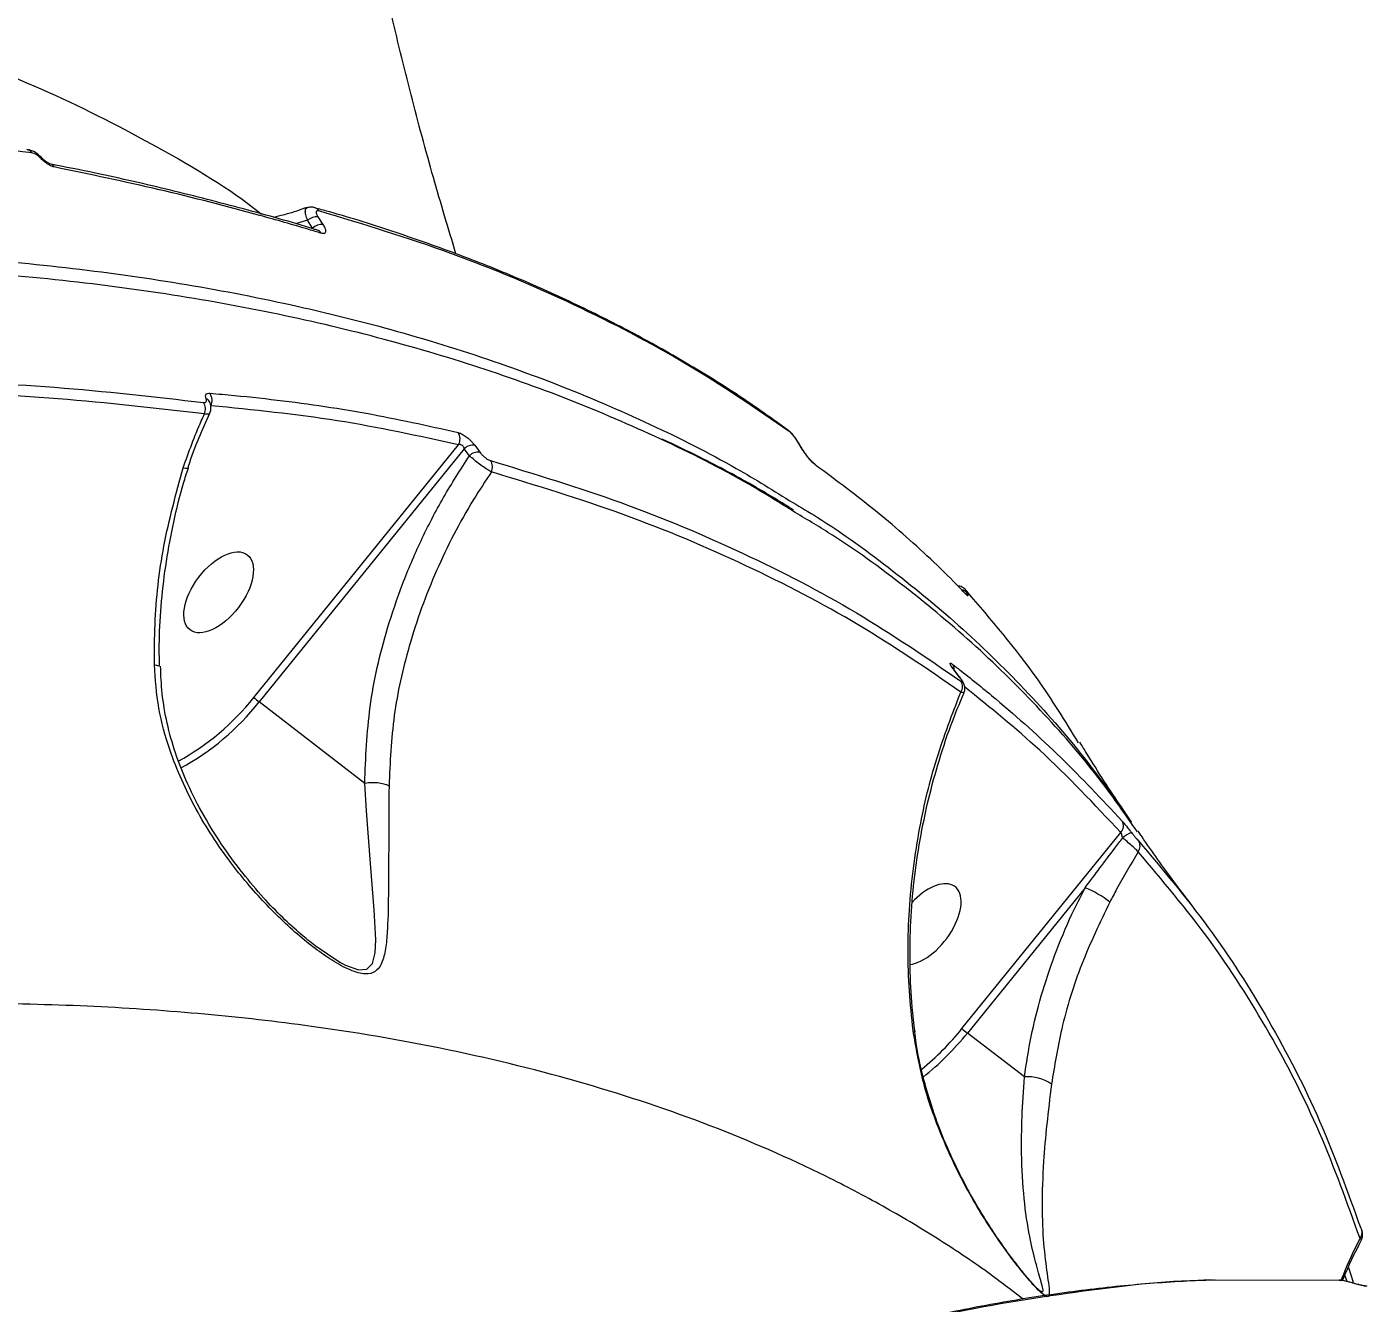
# Model space of a CAD drawing. Header units: millimetres. Extents: x -8607 to 7621, y -5747 to 4382.
# Drawn here: x 4797.5 to 4929.8, y -306.2 to -180.1 of the extents above; entities that cross this region are included whole.
import ezdxf

# ---------------------------------------------------------------- set-up
doc = ezdxf.new("R2010")
doc.units = ezdxf.units.MM
doc.layers.add('DIKOM_ОБЪЕКТ', color=7, linetype='Continuous')
doc.layers.add('DIKOM_РАЗМЕР_ОБЪЕКТА', color=7, linetype='Continuous')
doc.styles.add('style1', font='arial.ttf', dxfattribs={"width": 0.8})
doc.dimstyles.new('1-50', dxfattribs={"dimtxt": 300, "dimasz": 200, "dimexe": 100, "dimexo": 0, "dimgap": 100, "dimtad": 1, "dimtxsty": 'style1', "dimcen": 200, "dimclrd": 7, "dimclre": 7, "dimclrt": 7, "dimadec": 1, "dimazin": 2, "dimtfac": 1, "dimtmove": 0, "dimatfit": 2, "dimfxl": 0, "dimlwd": 25, "dimlwe": 18, "dimarcsym": 0})

# ---------------------------------------------------------------- blocks, each defined once
blk = doc.blocks.new('*D11')
at = {"layer": 'Defpoints', "color": 0, "transparency": 16777216}
for p in [(7619.37, -165.15), (-6826.53, -739.39), (7619.37, -5647.14)]:
    blk.add_point(p, dxfattribs=at)
at = {"layer": 'DIKOM_РАЗМЕР_ОБЪЕКТА', "color": 7, "lineweight": 18, "transparency": 16777216}
for p, q in [((7619.37, -165.15), (7619.37, -5747.14)), ((-6826.53, -739.39), (-6826.53, -5747.14))]:
    blk.add_line(p, q, dxfattribs=at)
at = {"layer": 'DIKOM_РАЗМЕР_ОБЪЕКТА', "color": 7, "lineweight": 25, "transparency": 16777216}
blk.add_line((-6626.53, -5647.14), (7419.37, -5647.14), dxfattribs=at)
at = {"layer": 'DIKOM_РАЗМЕР_ОБЪЕКТА', "color": 7, "transparency": 16777216}
for points in [[(-6626.53, -5613.8), (-6626.53, -5680.47), (-6826.53, -5647.14)], [(7419.37, -5613.8), (7419.37, -5680.47), (7619.37, -5647.14)]]:
    blk.add_solid(points, dxfattribs=at)
at = {"layer": 'DIKOM_РАЗМЕР_ОБЪЕКТА', "color": 7, "transparency": 16777216, "insert": (396.42, -5393.96), "char_height": 300, "attachment_point": 5, "style": 'style1'}
blk.add_mtext('14400', dxfattribs=at)
blk = doc.blocks.new('*D13')
at = {"layer": 'Defpoints', "color": 0, "transparency": 16777216}
for p in [(-5326.53, -191.39), (6073.47, -191.39), (6073.47, -4959.53)]:
    blk.add_point(p, dxfattribs=at)
at = {"layer": 'DIKOM_РАЗМЕР_ОБЪЕКТА', "color": 7, "lineweight": 18, "transparency": 16777216}
for p, q in [((-5326.53, -191.39), (-5326.53, -5059.53)), ((6073.47, -191.39), (6073.47, -5059.53))]:
    blk.add_line(p, q, dxfattribs=at)
at = {"layer": 'DIKOM_РАЗМЕР_ОБЪЕКТА', "color": 7, "lineweight": 25, "transparency": 16777216}
blk.add_line((-5126.53, -4959.53), (5873.47, -4959.53), dxfattribs=at)
at = {"layer": 'DIKOM_РАЗМЕР_ОБЪЕКТА', "color": 7, "transparency": 16777216}
for points in [[(-5126.53, -4926.2), (-5126.53, -4992.86), (-5326.53, -4959.53)], [(5873.47, -4926.2), (5873.47, -4992.86), (6073.47, -4959.53)]]:
    blk.add_solid(points, dxfattribs=at)
at = {"layer": 'DIKOM_РАЗМЕР_ОБЪЕКТА', "color": 7, "transparency": 16777216, "insert": (373.47, -4706.36), "char_height": 300, "attachment_point": 5, "style": 'style1'}
blk.add_mtext('11400', dxfattribs=at)

msp = doc.modelspace()

# ---------------------------------------------------------------- linework, layer by layer
at = {"layer": 'DIKOM_ОБЪЕКТ', "color": 7, "linetype": 'Continuous', "lineweight": 15}
for p, q in [((4799.03, -193.09), (4799.027, -193.086)), ((4825.235, -199.203), (4824.041, -199.551)), ((4825.726, -199.964), (4825.235, -199.203)), ((4826.269, -198.859), (4826.759, -199.617)), ((4815.597, -217.218), (4815.583, -217.189)), ((4819.914, -246.357), (4840.145, -221.386)), ((4840.722, -221.773), (4820.448, -246.797)), ((4841.23, -222.464), (4840.722, -221.773)), ((4841.758, -221.43), (4842.264, -222.12)), ((4874.131, -221.827), (4873.68, -221.087)), ((4889.675, -244.348), (4889.13, -243.64)), ((4889.13, -243.64), (4889.18, -243.689)), ((4889.675, -244.348), (4889.725, -244.396)), ((4830.883, -254.848), (4820.448, -246.797)), ((4889.913, -279.071), (4905.611, -259.695)), ((4902.073, -265.161), (4890.448, -279.51)), ((4896.078, -283.855), (4890.448, -279.51)), ((4928.123, -302.675), (4928.568, -304.133)), ((4927.406, -303.969), (4914.921, -303.944)), ((4927.967, -304.054), (4927.767, -303.441)), ((4928.507, -304.204), (4928.471, -304.205))]:
    msp.add_line(p, q, dxfattribs=at)
at = {"layer": 'DIKOM_ОБЪЕКТ', "color": 7, "linetype": 'Continuous', "lineweight": 15, "flags": 128}
for points in [[(4799.027, -193.086), (4799.018, -193.081), (4798.973, -193.081), (4798.903, -193.107)], [(4873.751, -221.165), (4873.74, -221.149), (4873.68, -221.087)], [(4874.203, -221.907), (4874.191, -221.889), (4874.131, -221.827)], [(4812.945, -223.649), (4813.176, -223.684), (4813.337, -223.694), (4813.422, -223.678), (4813.433, -223.665)], [(4890.257, -236.076), (4890.265, -236.085), (4890.357, -236.204)], [(4890.302, -235.743), (4890.304, -235.745), (4890.384, -235.852)], [(4825.973, -270.868), (4825.981, -270.875), (4828.43, -272.523), (4828.998, -272.817), (4830.268, -273.253), (4831.104, -273.187), (4831.658, -272.629), (4831.932, -271.589), (4831.981, -270.312), (4831.819, -267.327), (4831.446, -262.762), (4831.06, -257.569), (4830.891, -254.853), (4830.891, -254.85), (4830.891, -254.85)], [(4885.083, -279.253), (4885.187, -279.307), (4885.237, -279.37), (4885.24, -279.383)], [(4929.32, -298.797), (4929.391, -298.91), (4929.434, -299.014)], [(4927.186, -303.919), (4927.284, -303.932), (4927.406, -303.969)]]:
    msp.add_lwpolyline(points, dxfattribs=at)
at = {"layer": 'DIKOM_ОБЪЕКТ', "color": 7, "linetype": 'Continuous', "lineweight": 15}
for centre, radius, start, end in [((4797.39, -192.861), 0.672, 29.90365, 81.48933), ((4799.65, -194.225), 0.622, 27.90495, 77.30888), ((4825.757, -198.624), 0.696, 30.4714, 74.76305), ((4826.176, -200.304), 1.449, 86.33987, 130.52042), ((4826.668, -201.06), 1.445, 86.41239, 130.68623), ((4825.996, -200.814), 0.668, 30.1608, 72.45166), ((4814.978, -217.439), 0.654, 22.49945, 68.71756), ((4814.615, -216.986), 1.183, 332.89195, 35.98555), ((4813.951, -217.871), 1.194, 337.45441, 33.9913), ((4839.183, -220.802), 1.125, 328.72761, 34.39443), ((4872.197, -220.443), 0.739, 31.34667, 53.79109), ((4841.595, -222.674), 1.254, 82.51877, 134.05634), ((4842.102, -223.361), 1.252, 82.59749, 134.21254), ((4842.41, -223.572), 1.108, 333.48917, 34.05123), ((4874.805, -223.803), 0.765, 32.35483, 54.90331), ((4889.793, -236.46), 0.742, 39.44547, 80.55174), ((4888.311, -243.566), 0.833, 356.91498, 35.55904), ((4889.001, -245.284), 0.966, 326.18713, 34.33976), ((4800.774, -231.252), 24.382, 298.63976, 321.71787), ((4800.866, -231.403), 24.908, 298.38873, 321.82941), ((4826.913, -238.397), 10.6, 228.67859, 232.4204), ((4904.961, -259.053), 0.913, 315.40451, 32.62703), ((4907.24, -261.657), 2.026, 106.10577, 134.78993), ((4906.607, -261.043), 0.905, 322.78159, 34.60331), ((4898.805, -273.599), 9.049, 50.8447, 68.82755), ((4868.584, -261.9), 27.382, 309.30797, 321.16485), ((4896.912, -271.11), 10.6, 228.67885, 232.42048), ((4868.541, -261.885), 28.117, 308.59437, 321.18103), ((4896.466, -287.812), 3.977, 54.73538, 95.59307), ((4928.637, -299.249), 0.831, 317.68193, 16.42244)]:
    msp.add_arc(centre, radius, start, end, dxfattribs=at)
msp.add_ellipse((4816.449, -235.965), major_axis=(2.827, 3.714), ratio=0.5274221, dxfattribs=at)
for start_param, end_param in [(0.1131552, 1.3942935), (3.608325, 6.3963405)]:
    msp.add_ellipse((4886.387, -268.754), major_axis=(2.827, 3.714), ratio=0.5274221, start_param=start_param, end_param=end_param, dxfattribs=at)
for points, knots in [([(4839.904, -202.513), (4839.152, -200.016), (4837.603, -194.875), (4835.453, -186.831), (4833.556, -179.146), (4832.474, -174.102), (4832.006, -171.922)], [0, 0, 0, 0, 0.2555055, 0.5260193, 0.7951362, 1, 1, 1, 1]), ([(4553.905, -214.278), (4559.425, -211.935), (4570.482, -207.242), (4586.976, -200.931), (4603.382, -195.167), (4618.706, -190.323), (4632.944, -186.284), (4646.129, -182.944), (4659.164, -180.054), (4672.061, -177.619), (4684.769, -175.658), (4697.285, -174.183), (4709.547, -173.21), (4721.045, -172.769), (4731.776, -172.798), (4741.449, -173.22), (4750.545, -173.994), (4759.091, -175.08), (4767.378, -176.508), (4777.114, -178.655), (4788.02, -181.831), (4799.787, -186.377), (4810.593, -191.952), (4817.558, -196.06), (4820.622, -198.54), (4820.684, -198.59)], [0, 0, 0, 0, 0.0506909, 0.1015378, 0.1525105, 0.2036421, 0.2459946, 0.2884203, 0.3311719, 0.3739994, 0.4172767, 0.4606335, 0.5043294, 0.5481082, 0.5866754, 0.6253003, 0.6603185, 0.6953366, 0.7305309, 0.7657252, 0.8235771, 0.8816293, 0.940082, 0.9987943, 1, 1, 1, 1]), ([(4797.973, -192.525), (4793.187, -191.973), (4783.602, -190.867), (4768.357, -190.235), (4752.53, -190.298), (4741.474, -191.043), (4735.939, -191.416)], [0, 0, 0, 0, 0.2482766, 0.4972325, 0.7482654, 1, 1, 1, 1]), ([(4799.018, -193.094), (4798.856, -192.934), (4798.496, -192.583), (4797.964, -192.268), (4797.604, -192.237), (4797.495, -192.228)], [0, 0, 0, 0, 0.3658202, 0.8076764, 1, 1, 1, 1]), ([(4798.903, -193.107), (4798.85, -193.053), (4798.717, -192.918), (4798.477, -192.734), (4798.204, -192.579), (4798.05, -192.543), (4797.973, -192.525)], [0, 0, 0, 0, 0.1835847, 0.4626543, 0.7309792, 1, 1, 1, 1]), ([(4800.199, -193.934), (4800.08, -193.899), (4799.841, -193.83), (4799.43, -193.582), (4799.114, -193.324), (4798.95, -193.155), (4798.903, -193.107)], [0, 0, 0, 0, 0.29274558, 0.58495469, 0.88197454, 1, 1, 1, 1]), ([(4799.785, -193.618), (4799.786, -193.618), (4799.793, -193.619), (4799.748, -193.609), (4799.657, -193.571), (4799.504, -193.49), (4799.308, -193.351), (4799.137, -193.207), (4799.055, -193.112), (4799.034, -193.087)], [0, 0, 0, 0, 0.0105285, 0.1463858, 0.2835159, 0.469566, 0.6718105, 0.9155927, 1, 1, 1, 1]), ([(4826.197, -200.179), (4826.088, -200.144), (4823.741, -199.395), (4818.93, -198.066), (4811.743, -196.213), (4805.347, -194.736), (4801.276, -193.933), (4799.765, -193.635)], [0, 0, 0, 0, 0.0132784, 0.2876655, 0.5627736, 0.8377451, 1, 1, 1, 1]), ([(4826.574, -200.479), (4826.175, -200.358), (4824.182, -199.756), (4818.952, -198.259), (4810.667, -196.12), (4803.69, -194.663), (4800.199, -193.934)], [0, 0, 0, 0, 0.0480633, 0.2403249, 0.6198809, 1, 1, 1, 1]), ([(4825.195, -197.929), (4824.507, -198.171), (4823.4, -198.561), (4822.273, -198.824), (4821.847, -198.923)], [0, 0, 0, 0, 0.6213984, 1, 1, 1, 1]), ([(4825.235, -199.203), (4825.168, -199.02), (4825.034, -198.653), (4825.002, -198.243), (4825.064, -198.007), (4825.176, -197.989), (4825.213, -197.984)], [0, 0, 0, 0, 0.2892204, 0.5786423, 0.8634987, 1, 1, 1, 1]), ([(4825.946, -197.969), (4825.812, -197.933), (4825.573, -197.867), (4825.32, -197.938), (4825.208, -197.969)], [0, 0, 0, 0, 0.5572016, 1, 1, 1, 1]), ([(4826.357, -198.271), (4826.316, -198.262), (4826.218, -198.242), (4826.115, -198.284), (4826.076, -198.408), (4826.123, -198.608), (4826.22, -198.775), (4826.269, -198.859)], [0, 0, 0, 0, 0.1487883, 0.348726, 0.5573402, 0.7790756, 1, 1, 1, 1]), ([(4872.586, -219.846), (4871.25, -218.887), (4868.272, -216.75), (4863.37, -213.678), (4857.943, -210.59), (4852.291, -207.719), (4846.422, -205.064), (4840.334, -202.613), (4834, -200.388), (4829.251, -198.861), (4826.554, -198.143), (4826.112, -198.026)], [0, 0, 0, 0, 0.1018296, 0.2268639, 0.3518449, 0.4765228, 0.6008555, 0.7253173, 0.8502491, 0.9754578, 1, 1, 1, 1]), ([(4872.828, -220.058), (4869.507, -217.784), (4862.856, -213.228), (4851.639, -207.414), (4839.585, -202.294), (4830.771, -199.613), (4826.357, -198.271)], [0, 0, 0, 0, 0.248104, 0.4969539, 0.7480901, 1, 1, 1, 1]), ([(4826.759, -199.617), (4826.83, -199.738), (4826.971, -199.979), (4827.041, -200.269), (4826.989, -200.457), (4826.829, -200.534), (4826.657, -200.497), (4826.574, -200.479)], [0, 0, 0, 0, 0.2064329, 0.4133682, 0.6142245, 0.8134774, 1, 1, 1, 1]), ([(4527.522, -271.575), (4531.499, -269.529), (4540.508, -264.895), (4554.6, -258.074), (4569.792, -251.108), (4585.013, -244.554), (4600.327, -238.38), (4615.689, -232.618), (4631.09, -227.285), (4646.408, -222.428), (4661.418, -218.118), (4676.081, -214.349), (4690.393, -211.103), (4704.522, -208.342), (4718.525, -206.061), (4732.355, -204.279), (4745.998, -203.014), (4759.342, -202.282), (4772.192, -202.092), (4784.522, -202.425), (4796.34, -203.261), (4807.785, -204.605), (4818.898, -206.473), (4829.637, -208.873), (4839.982, -211.818), (4849.852, -215.29), (4859.077, -219.256), (4866.887, -223.174), (4871.352, -225.947), (4873.193, -227.089)], [0, 0, 0, 0, 0.0293277, 0.0664393, 0.1036146, 0.1409835, 0.1784174, 0.2165979, 0.2548478, 0.2933087, 0.3318405, 0.3689521, 0.4061274, 0.4434962, 0.4809302, 0.5191107, 0.5573606, 0.5958214, 0.6343533, 0.6714644, 0.7086393, 0.7460077, 0.7834412, 0.8216212, 0.8598706, 0.898331, 0.9368624, 0.9739738, 1, 1, 1, 1]), ([(4873.434, -228.078), (4871.938, -227.144), (4867.725, -224.512), (4860.275, -220.788), (4851.169, -216.852), (4841.632, -213.463), (4831.59, -210.55), (4820.983, -208.116), (4809.83, -206.179), (4798.125, -204.756), (4785.949, -203.865), (4773.485, -203.518), (4760.787, -203.696), (4747.877, -204.377), (4734.607, -205.568), (4720.915, -207.282), (4706.831, -209.527), (4692.355, -212.317), (4677.595, -215.639), (4661.973, -219.646), (4645.516, -224.402), (4628.23, -229.977), (4610.734, -236.196), (4593.052, -243.056), (4575.396, -250.475), (4557.838, -258.418), (4542.246, -265.932), (4532.479, -270.955), (4528.502, -273.001)], [0, 0, 0, 0, 0.0212764, 0.0599396, 0.0971779, 0.1344802, 0.1719768, 0.2095386, 0.2478495, 0.2862301, 0.3248223, 0.3634858, 0.4007241, 0.4380264, 0.4755229, 0.5130848, 0.5513957, 0.5897762, 0.6283685, 0.667032, 0.7104178, 0.7538037, 0.7972908, 0.8410869, 0.8849871, 0.9277311, 0.970572, 1, 1, 1, 1]), ([(4752.901, -216.084), (4758.362, -215.716), (4769.299, -214.979), (4785.065, -214.904), (4800.393, -215.526), (4810.088, -216.644), (4814.942, -217.203)], [0, 0, 0, 0, 0.2482771, 0.497233, 0.7482654, 1, 1, 1, 1]), ([(4815.054, -218.329), (4810.275, -217.777), (4800.702, -216.673), (4785.477, -216.042), (4769.67, -216.104), (4758.628, -216.848), (4753.1, -217.221)], [0, 0, 0, 0, 0.24827532, 0.49723043, 0.74826412, 1, 1, 1, 1]), ([(4814.942, -217.203), (4814.97, -217.206), (4815.072, -217.215), (4815.202, -217.173), (4815.274, -217.041), (4815.235, -216.899), (4815.215, -216.829)], [0, 0, 0, 0, 0.1085481, 0.3983774, 0.6996407, 1, 1, 1, 1]), ([(4815.215, -216.829), (4815.188, -216.73), (4815.133, -216.531), (4815.236, -216.343), (4815.411, -216.283), (4815.543, -216.29), (4815.572, -216.291)], [0, 0, 0, 0, 0.3053831, 0.6114639, 0.9125789, 1, 1, 1, 1]), ([(4815.572, -216.291), (4815.98, -216.325), (4818.02, -216.496), (4823.229, -217.038), (4831.081, -218.159), (4837.1, -219.497), (4840.112, -220.166)], [0, 0, 0, 0, 0.0480633, 0.2403248, 0.6198806, 1, 1, 1, 1]), ([(4813.437, -223.664), (4813.454, -223.607), (4813.755, -222.585), (4814.45, -220.76), (4815.23, -219.049), (4815.593, -218.252)], [0, 0, 0, 0, 0.0303015, 0.5485229, 1, 1, 1, 1]), ([(4815.552, -218.234), (4815.545, -218.263), (4815.522, -218.354), (4815.325, -218.373), (4815.122, -218.34), (4815.054, -218.329)], [0, 0, 0, 0, 0.2346742, 0.7435608, 1, 1, 1, 1]), ([(4815.562, -218.234), (4815.588, -218.191), (4815.684, -218.031), (4815.7, -217.705), (4815.666, -217.399), (4815.594, -217.238), (4815.573, -217.192)], [0, 0, 0, 0, 0.1351289, 0.4971195, 0.8558812, 1, 1, 1, 1]), ([(4840.145, -221.386), (4836.192, -220.519), (4828.276, -218.782), (4819.874, -217.945), (4815.668, -217.525)], [0, 0, 0, 0, 0.4993566, 1, 1, 1, 1]), ([(4812.945, -223.649), (4813.505, -222.089), (4814.15, -220.289), (4814.948, -218.56), (4815.054, -218.329)], [0, 0, 0, 0, 0.8666434, 1, 1, 1, 1]), ([(4840.112, -220.166), (4840.216, -220.2), (4840.425, -220.269), (4840.813, -220.506), (4841.195, -220.809), (4841.525, -221.132), (4841.684, -221.336), (4841.758, -221.43)], [0, 0, 0, 0, 0.21314339, 0.42647523, 0.63060148, 0.82892302, 1, 1, 1, 1]), ([(4873.274, -227.819), (4872.052, -227.074), (4869.063, -225.253), (4864.733, -222.924), (4861.545, -221.416), (4860.299, -220.827)], [0, 0, 0, 0, 0.2963544, 0.724954, 1, 1, 1, 1]), ([(4873.659, -221.03), (4873.616, -220.96), (4873.495, -220.767), (4873.227, -220.428), (4872.933, -220.081), (4872.719, -219.935), (4872.618, -219.865)], [0, 0, 0, 0, 0.1551567, 0.4331224, 0.7316006, 1, 1, 1, 1]), ([(4873.68, -221.087), (4873.636, -221.017), (4873.544, -220.871), (4873.366, -220.626), (4873.17, -220.386), (4872.977, -220.179), (4872.878, -220.099), (4872.828, -220.058)], [0, 0, 0, 0, 0.1798431, 0.3800933, 0.581207, 0.7906976, 1, 1, 1, 1]), ([(4840.722, -221.773), (4840.711, -221.727), (4840.69, -221.645), (4840.634, -221.554), (4840.57, -221.48), (4840.516, -221.436), (4840.431, -221.39), (4840.367, -221.371), (4840.259, -221.36), (4840.196, -221.374), (4840.145, -221.386)], [0, 0, 0, 0, 0.1793218, 0.3191636, 0.3690286, 0.5165501, 0.5564648, 0.7165761, 0.7656529, 1, 1, 1, 1]), ([(4842.264, -222.12), (4842.314, -222.184), (4842.42, -222.318), (4842.634, -222.528), (4842.878, -222.724), (4843.126, -222.879), (4843.261, -222.927), (4843.328, -222.952)], [0, 0, 0, 0, 0.1798429, 0.38009283, 0.58120654, 0.79069731, 1, 1, 1, 1]), ([(4874.202, -221.905), (4874.096, -221.733), (4873.945, -221.487), (4873.797, -221.239), (4873.752, -221.165)], [0, 0, 0, 0, 0.7000479, 1, 1, 1, 1]), ([(4875.451, -223.394), (4875.375, -223.334), (4875.223, -223.213), (4874.921, -222.895), (4874.613, -222.524), (4874.336, -222.151), (4874.196, -221.93), (4874.131, -221.827)], [0, 0, 0, 0, 0.21314315, 0.42647473, 0.63060098, 0.82892276, 1, 1, 1, 1]), ([(4874.582, -222.449), (4874.527, -222.378), (4874.389, -222.198), (4874.257, -222.001), (4874.206, -221.912), (4874.203, -221.907)], [0, 0, 0, 0, 0.3813766, 0.965296, 1, 1, 1, 1]), ([(4830.883, -254.848), (4830.985, -252.331), (4831.19, -247.236), (4832.724, -240.601), (4834.571, -235.138), (4836.42, -230.821), (4838.607, -226.565), (4840.355, -223.831), (4841.23, -222.464)], [0, 0, 0, 0, 0.22825, 0.4620546, 0.5944928, 0.7269335, 0.8634661, 1, 1, 1, 1]), ([(4843.402, -224.066), (4843.274, -223.992), (4843.017, -223.844), (4842.506, -223.493), (4841.975, -223.095), (4841.536, -222.738), (4841.312, -222.538), (4841.23, -222.464)], [0, 0, 0, 0, 0.21935758, 0.43882495, 0.65603538, 0.87329825, 1, 1, 1, 1]), ([(4843.328, -222.952), (4847.676, -224.273), (4856.386, -226.919), (4868.398, -231.996), (4879.691, -237.822), (4886.426, -242.431), (4889.799, -244.739)], [0, 0, 0, 0, 0.248104, 0.4969539, 0.7480901, 1, 1, 1, 1]), ([(4875.245, -223.178), (4875.244, -223.178), (4875.244, -223.177), (4875.187, -223.132), (4875.076, -223.028), (4874.891, -222.832), (4874.71, -222.623), (4874.608, -222.485), (4874.582, -222.449)], [0, 0, 0, 0, 0.0470674, 0.1919055, 0.3803127, 0.6233079, 0.9032305, 1, 1, 1, 1]), ([(4890.357, -236.204), (4890.147, -235.986), (4889.1, -234.895), (4886.29, -232.128), (4881.67, -228.009), (4877.525, -224.933), (4875.451, -223.394)], [0, 0, 0, 0, 0.0480628, 0.2403225, 0.6198794, 1, 1, 1, 1]), ([(4810.097, -243.117), (4810.104, -241.792), (4810.124, -237.887), (4810.855, -231.286), (4812.243, -226.216), (4812.945, -223.649)], [0, 0, 0, 0, 0.2022776, 0.5961151, 1, 1, 1, 1]), ([(4810.608, -243.275), (4810.593, -242.442), (4810.555, -240.304), (4810.779, -236.838), (4811.243, -232.907), (4811.98, -229.01), (4812.721, -225.921), (4813.297, -224.174), (4813.462, -223.675)], [0, 0, 0, 0, 0.1264774, 0.3244601, 0.5228024, 0.7215013, 0.9205364, 1, 1, 1, 1]), ([(4843.402, -224.066), (4842.808, -224.973), (4840.758, -228.102), (4837.805, -233.813), (4835.203, -241.001), (4833.592, -248.187), (4833.39, -252.777), (4833.288, -255.096)], [0, 0, 0, 0, 0.0949227, 0.3276215, 0.5657318, 0.7805997, 1, 1, 1, 1]), ([(4889.804, -245.821), (4886.489, -243.55), (4879.848, -239.001), (4868.648, -233.196), (4856.611, -228.084), (4847.809, -225.407), (4843.402, -224.066)], [0, 0, 0, 0, 0.2481019, 0.4969506, 0.748088, 1, 1, 1, 1]), ([(4873.193, -227.089), (4873.996, -227.566), (4877.491, -229.64), (4883.134, -233.786), (4890.14, -239.563), (4896.554, -245.89), (4902.122, -252.248), (4905.229, -256.694), (4906.626, -258.694)], [0, 0, 0, 0, 0.0575786, 0.2505695, 0.4438965, 0.6410788, 0.8386196, 1, 1, 1, 1]), ([(4907.247, -259.628), (4906.092, -257.964), (4903.272, -253.905), (4898.097, -247.93), (4891.796, -241.604), (4884.801, -235.729), (4878.67, -231.194), (4874.676, -228.817), (4873.434, -228.078)], [0, 0, 0, 0, 0.13347857, 0.32566184, 0.51817985, 0.7145369, 0.91125102, 1, 1, 1, 1]), ([(4890.3, -235.744), (4890.252, -235.69), (4890.164, -235.591), (4889.95, -235.442), (4889.728, -235.345), (4889.574, -235.34), (4889.512, -235.338)], [0, 0, 0, 0, 0.3054114, 0.5565762, 0.8204835, 1, 1, 1, 1]), ([(4890.266, -236.086), (4890.267, -236.086), (4890.27, -236.09), (4890.263, -236.082), (4890.256, -236.075)], [0, 0, 0, 0, 0.1029285, 1, 1, 1, 1]), ([(4890.384, -235.852), (4890.369, -235.836), (4890.317, -235.78), (4890.268, -235.748), (4890.273, -235.808), (4890.335, -235.928), (4890.366, -235.988)], [0, 0, 0, 0, 0.1085438, 0.3983746, 0.6996392, 1, 1, 1, 1]), ([(4890.366, -235.988), (4890.41, -236.073), (4890.497, -236.242), (4890.504, -236.327), (4890.438, -236.286), (4890.372, -236.219), (4890.357, -236.204)], [0, 0, 0, 0, 0.3053848, 0.6114671, 0.9125837, 1, 1, 1, 1]), ([(4901.439, -250.837), (4900.124, -248.699), (4896.869, -243.405), (4892.806, -238.673), (4890.384, -235.852)], [0, 0, 0, 0, 0.4037681, 1, 1, 1, 1]), ([(4833.288, -255.096), (4833.279, -256.807), (4833.26, -260.277), (4833.239, -264.837), (4833.201, -268.228), (4833.049, -270.595), (4832.791, -272.172), (4832.278, -273.284), (4831.312, -273.769), (4829.879, -273.531), (4828.141, -272.66), (4826.386, -271.485), (4823.958, -269.577), (4820.919, -266.684), (4817.335, -262.438), (4814.05, -257.411), (4811.743, -252.239), (4810.402, -247.396), (4810.2, -244.556), (4810.097, -243.117)], [0, 0, 0, 0, 0.0827068, 0.1677677, 0.252791, 0.296321, 0.3403099, 0.3851502, 0.4167702, 0.4486928, 0.4828641, 0.5139985, 0.545839, 0.6199816, 0.6956288, 0.7852662, 0.8772514, 0.9378615, 1, 1, 1, 1]), ([(4810.097, -243.117), (4810.125, -243.121), (4810.251, -243.139), (4810.454, -243.184), (4810.597, -243.234), (4810.568, -243.268), (4810.565, -243.272)], [0, 0, 0, 0, 0.09563486, 0.43843034, 0.93241341, 1, 1, 1, 1]), ([(4825.971, -270.87), (4825.508, -270.505), (4824.417, -269.646), (4822.705, -268.069), (4820.78, -266.066), (4818.732, -263.635), (4816.662, -260.822), (4814.764, -257.733), (4813.271, -254.719), (4812.112, -251.785), (4811.327, -248.92), (4810.82, -246.045), (4810.744, -244.163), (4810.707, -243.265)], [0, 0, 0, 0, 0.0562621, 0.1324159, 0.2164126, 0.3126764, 0.4244606, 0.5371755, 0.6448756, 0.7325647, 0.8260514, 0.9170406, 1, 1, 1, 1]), ([(4889.13, -243.64), (4889.048, -243.53), (4888.885, -243.31), (4888.753, -243.077), (4888.73, -242.958), (4888.81, -242.956), (4888.93, -243.041), (4888.988, -243.082)], [0, 0, 0, 0, 0.2064332, 0.4133689, 0.6142255, 0.8134787, 1, 1, 1, 1]), ([(4889.14, -243.635), (4889.091, -243.568), (4889.005, -243.452), (4888.946, -243.353), (4888.94, -243.342), (4888.937, -243.337)], [0, 0, 0, 0, 0.4573806, 0.7906277, 1, 1, 1, 1]), ([(4888.988, -243.082), (4889.277, -243.304), (4890.721, -244.416), (4894.371, -247.38), (4899.767, -252.197), (4903.741, -256.439), (4905.73, -258.561)], [0, 0, 0, 0, 0.0480628, 0.2403226, 0.6198798, 1, 1, 1, 1]), ([(4889.183, -243.691), (4889.171, -243.676), (4889.154, -243.655), (4889.143, -243.639), (4889.14, -243.635)], [0, 0, 0, 0, 0.7511046, 1, 1, 1, 1]), ([(4889.726, -244.396), (4889.598, -244.232), (4889.416, -243.997), (4889.236, -243.759), (4889.181, -243.688)], [0, 0, 0, 0, 0.7000568, 1, 1, 1, 1]), ([(4890.115, -245.845), (4890.121, -245.835), (4890.178, -245.744), (4890.204, -245.548), (4890.202, -245.3), (4890.146, -245.083), (4890.057, -244.882), (4889.906, -244.631), (4889.723, -244.396), (4889.601, -244.24)], [0, 0, 0, 0, 0.018999, 0.1609646, 0.2858794, 0.4007947, 0.5172619, 0.6807958, 1, 1, 1, 1]), ([(4889.799, -244.739), (4889.828, -244.759), (4889.897, -244.806), (4889.95, -244.81), (4889.937, -244.734), (4889.845, -244.576), (4889.732, -244.424), (4889.675, -244.348)], [0, 0, 0, 0, 0.148787, 0.34872496, 0.55733951, 0.77907527, 1, 1, 1, 1]), ([(4885.083, -279.253), (4884.943, -277.949), (4884.522, -274.031), (4884.563, -267.281), (4885.545, -259.579), (4887.283, -252.331), (4888.959, -248.004), (4889.804, -245.821)], [0, 0, 0, 0, 0.1165802, 0.3502653, 0.5897074, 0.7930886, 1, 1, 1, 1]), ([(4885.273, -279.378), (4885.17, -278.567), (4884.903, -276.462), (4884.754, -272.987), (4884.794, -268.985), (4885.098, -264.95), (4885.651, -260.922), (4886.45, -256.923), (4887.496, -252.985), (4888.707, -249.272), (4889.676, -246.94), (4890.129, -245.851)], [0, 0, 0, 0, 0.0727914, 0.1887643, 0.30553, 0.4229805, 0.5409843, 0.6588163, 0.7772424, 0.8959414, 1, 1, 1, 1]), ([(4890.108, -245.843), (4890.11, -245.85), (4890.122, -245.905), (4890.006, -245.891), (4889.857, -245.84), (4889.804, -245.821)], [0, 0, 0, 0, 0.0792254, 0.6730797, 1, 1, 1, 1]), ([(4905.611, -259.695), (4903.001, -256.914), (4898.161, -251.759), (4892.706, -247.359), (4890.193, -245.332)], [0, 0, 0, 0, 0.5393439, 1, 1, 1, 1]), ([(4906.677, -258.658), (4906.411, -258.268), (4904.996, -256.197), (4903.283, -253.604), (4901.861, -251.252), (4901.563, -250.759)], [0, 0, 0, 0, 0.1548218, 0.8229, 1, 1, 1, 1]), ([(4830.891, -254.85), (4830.89, -254.85), (4830.887, -254.85), (4830.885, -254.849), (4830.884, -254.848), (4830.883, -254.848)], [0, 0, 0, 0, 0.3349402, 0.7869978, 1, 1, 1, 1]), ([(4833.288, -255.096), (4833.259, -255.082), (4833.151, -255.026), (4832.858, -254.916), (4832.342, -254.806), (4831.619, -254.757), (4831.146, -254.817), (4830.891, -254.85)], [0, 0, 0, 0, 0.05132246, 0.19658366, 0.44923444, 0.70188463, 1, 1, 1, 1]), ([(4905.73, -258.561), (4905.8, -258.641), (4905.941, -258.801), (4906.236, -259.157), (4906.49, -259.473), (4906.636, -259.658), (4906.678, -259.711)], [0, 0, 0, 0, 0.29274714, 0.58495781, 0.88197936, 1, 1, 1, 1]), ([(4902.073, -265.161), (4903.056, -263.848), (4904.293, -262.195), (4905.553, -260.557), (4905.813, -260.219)], [0, 0, 0, 0, 0.7939325, 1, 1, 1, 1]), ([(4905.813, -260.219), (4905.805, -260.194), (4905.779, -260.107), (4905.73, -259.962), (4905.667, -259.799), (4905.629, -259.729), (4905.611, -259.695)], [0, 0, 0, 0, 0.1262345, 0.4365999, 0.7262027, 1, 1, 1, 1]), ([(4907.328, -261.591), (4907.233, -261.503), (4907.041, -261.327), (4906.6, -260.928), (4906.173, -260.544), (4905.909, -260.306), (4905.813, -260.219)], [0, 0, 0, 0, 0.2783916, 0.5566695, 0.8378822, 1, 1, 1, 1]), ([(4906.678, -259.711), (4906.725, -259.77), (4906.843, -259.919), (4907.031, -260.151), (4907.222, -260.381), (4907.309, -260.48), (4907.352, -260.529)], [0, 0, 0, 0, 0.1835804, 0.4626516, 0.7309778, 1, 1, 1, 1]), ([(4912.63, -266.862), (4911.892, -265.903), (4910.112, -263.592), (4908.35, -261.059), (4907.319, -259.577)], [0, 0, 0, 0, 0.415026, 1, 1, 1, 1]), ([(4907.352, -260.529), (4909.716, -263.329), (4914.449, -268.935), (4920.362, -278.221), (4925.471, -288.097), (4928.036, -295.227), (4929.32, -298.797)], [0, 0, 0, 0, 0.24827663, 0.49723251, 0.74826539, 1, 1, 1, 1]), ([(4907.328, -261.591), (4906.6, -262.824), (4905.625, -264.476), (4904.742, -266.157), (4904.519, -266.582)], [0, 0, 0, 0, 0.7468136, 1, 1, 1, 1]), ([(4929.251, -299.808), (4927.989, -296.291), (4925.461, -289.248), (4920.405, -279.418), (4914.493, -270.089), (4909.719, -264.426), (4907.328, -261.591)], [0, 0, 0, 0, 0.24827598, 0.4972311, 0.74826421, 1, 1, 1, 1]), ([(4896.078, -283.855), (4896.281, -282.522), (4896.687, -279.846), (4897.712, -275.807), (4899.055, -271.765), (4900.535, -268.2), (4901.635, -266.027), (4902.073, -265.161)], [0, 0, 0, 0, 0.21009581, 0.42165391, 0.63782081, 0.85557854, 1, 1, 1, 1]), ([(4904.519, -266.582), (4903.547, -268.609), (4901.585, -272.7), (4899.704, -278.777), (4899.057, -282.754), (4898.762, -284.565)], [0, 0, 0, 0, 0.34817752, 0.70313499, 1, 1, 1, 1]), ([(4895.961, -305.814), (4894.808, -304.924), (4892.082, -302.822), (4887.451, -299.755), (4882.123, -296.579), (4874.807, -292.737), (4865.156, -288.522), (4852.723, -284.355), (4839.347, -281.044), (4826.49, -278.853), (4814.465, -277.515), (4803.502, -276.788), (4792.141, -276.515), (4780.372, -276.701), (4768.231, -277.353), (4755.717, -278.477), (4742.88, -280.075), (4730.401, -282.045), (4718.368, -284.304), (4707.089, -286.722), (4695.927, -289.396), (4684.891, -292.303), (4673.742, -295.499), (4659.619, -299.884), (4642.454, -305.705), (4628.959, -310.964), (4622.199, -313.598)], [0, 0, 0, 0, 0.0219336, 0.0518394, 0.0818606, 0.1118817, 0.169183, 0.2267132, 0.2844483, 0.3424158, 0.3832974, 0.4242511, 0.4654861, 0.5067942, 0.5484751, 0.5902307, 0.6322732, 0.6743914, 0.7102292, 0.7461134, 0.7796773, 0.8132412, 0.8469573, 0.8806734, 0.9402313, 1, 1, 1, 1]), ([(4898.762, -284.565), (4898.597, -285.904), (4898.262, -288.623), (4897.916, -292.679), (4897.784, -296.693), (4897.946, -300.406), (4898.266, -302.945), (4898.505, -304.532), (4898.584, -305.357), (4898.422, -305.661), (4897.905, -305.364), (4896.926, -304.374), (4895.617, -302.811), (4894.224, -300.971), (4892.275, -298.157), (4889.893, -294.162), (4887.606, -289.16), (4885.913, -284.146), (4885.362, -280.895), (4885.083, -279.253)], [0, 0, 0, 0, 0.0629204, 0.1277925, 0.2147695, 0.3041676, 0.3947516, 0.4411796, 0.4882058, 0.5268344, 0.5575653, 0.5885343, 0.6242813, 0.6582003, 0.6928744, 0.7739223, 0.8569696, 0.9277876, 1, 1, 1, 1]), ([(4895.161, -302.155), (4895.042, -302.001), (4894.59, -301.42), (4893.713, -300.194), (4892.471, -298.349), (4891.079, -296.064), (4889.633, -293.381), (4888.233, -290.364), (4886.987, -287.104), (4886.027, -283.773), (4885.455, -281.195), (4885.307, -279.753), (4885.269, -279.378)], [0, 0, 0, 0, 0.02490417, 0.09453567, 0.18216355, 0.29274643, 0.41157045, 0.54216401, 0.68547728, 0.82385106, 0.95422063, 1, 1, 1, 1]), ([(4897.512, -304.883), (4897.639, -304.969), (4897.95, -305.181), (4897.932, -304.808), (4897.684, -303.88), (4897.195, -302.216), (4896.53, -299.47), (4896.012, -295.966), (4895.774, -291.925), (4895.819, -287.868), (4895.992, -285.191), (4896.078, -283.855)], [0, 0, 0, 0, 0.0437905, 0.1077448, 0.1721671, 0.3025785, 0.4332072, 0.5992076, 0.7649882, 0.8825929, 1, 1, 1, 1]), ([(4927.39, -303.952), (4927.472, -303.742), (4928.025, -302.32), (4928.687, -300.964), (4929.251, -299.808)], [0, 0, 0, 0, 0.1479791, 1, 1, 1, 1]), ([(4927.532, -303.963), (4927.549, -303.921), (4928.103, -302.536), (4928.762, -301.214), (4929.401, -299.933)], [0, 0, 0, 0, 0.0305299, 1, 1, 1, 1]), ([(4929.401, -299.933), (4929.39, -299.926), (4929.372, -299.916), (4929.282, -299.835), (4929.251, -299.808)], [0, 0, 0, 0, 0.6663133, 1, 1, 1, 1]), ([(4929.396, -299.93), (4929.421, -299.884), (4929.486, -299.761), (4929.518, -299.545), (4929.51, -299.316), (4929.477, -299.146), (4929.443, -299.052), (4929.43, -299.016)], [0, 0, 0, 0, 0.1487724, 0.3935205, 0.6205065, 0.8504753, 1, 1, 1, 1]), ([(4897.513, -304.882), (4897.51, -304.88), (4897.493, -304.867), (4897.281, -304.679), (4896.891, -304.27), (4896.314, -303.609), (4895.729, -302.899), (4895.328, -302.374), (4895.161, -302.155)], [0, 0, 0, 0, 0.03747261, 0.20352918, 0.3971548, 0.60544749, 0.83566652, 1, 1, 1, 1]), ([(4914.637, -303.897), (4912.45, -304.011), (4908.026, -304.241), (4901.293, -304.971), (4894.46, -305.987), (4887.568, -307.319), (4881.058, -308.82), (4876.827, -310.02), (4874.93, -310.558)], [0, 0, 0, 0, 0.1686861, 0.341299, 0.5134996, 0.6860458, 0.8591926, 1, 1, 1, 1]), ([(4914.921, -303.944), (4914.883, -303.944), (4910.634, -303.934), (4901.912, -304.941), (4888.775, -306.973), (4879.832, -309.361), (4875.355, -310.557)], [0, 0, 0, 0, 0.0029862, 0.3331774, 0.6661233, 1, 1, 1, 1]), ([(4928.343, -304.157), (4928.26, -304.132), (4928.001, -304.052), (4927.586, -303.953), (4927.311, -303.941), (4927.184, -303.936)], [0, 0, 0, 0, 0.2007562, 0.6303117, 1, 1, 1, 1]), ([(4928.471, -304.205), (4928.399, -304.183), (4928.218, -304.127), (4927.926, -304.051), (4927.622, -303.989), (4927.478, -303.976), (4927.406, -303.969)], [0, 0, 0, 0, 0.1835847, 0.4626543, 0.7309792, 1, 1, 1, 1]), ([(4929.963, -304.543), (4929.848, -304.53), (4929.618, -304.503), (4929.152, -304.402), (4928.757, -304.296), (4928.534, -304.225), (4928.471, -304.205)], [0, 0, 0, 0, 0.2927456, 0.5849547, 0.8819745, 1, 1, 1, 1]), ([(4929.026, -304.353), (4929.025, -304.353), (4928.888, -304.322), (4928.696, -304.267), (4928.535, -304.212), (4928.508, -304.202)], [0, 0, 0, 0, 0.0026616, 0.8298447, 1, 1, 1, 1]), ([(4929.766, -304.496), (4929.763, -304.496), (4929.74, -304.495), (4929.608, -304.478), (4929.373, -304.437), (4929.15, -304.383), (4929.026, -304.353)], [0, 0, 0, 0, 0.0386944, 0.2769758, 0.5976505, 1, 1, 1, 1])]:
    msp.add_open_spline(points, degree=3, knots=knots, dxfattribs=at)

# ---------------------------------------------------------------- dimensions: what is measured, and where the dimension line sits
at = {"layer": 'DIKOM_РАЗМЕР_ОБЪЕКТА'}
dim = msp.add_linear_dim(base=(7619.366, -5647.135), p1=(-6826.527, -739.391), p2=(7619.366, -165.147), text='14400', dimstyle='1-50', dxfattribs=at)
dim.commit()
dim.dimension.update_dxf_attribs({"geometry": '*D11', "text_midpoint": (396.419, -5647.135), "dimtype": 160})
dim = msp.add_linear_dim(base=(6073.473, -4959.53), p1=(-5326.527, -191.391), p2=(6073.473, -191.391), dimstyle='1-50', dxfattribs=at)
dim.commit()
dim.dimension.update_dxf_attribs({"geometry": '*D13', "text_midpoint": (373.473, -4959.53), "dimtype": 160})

doc.saveas('drawing.dxf')
